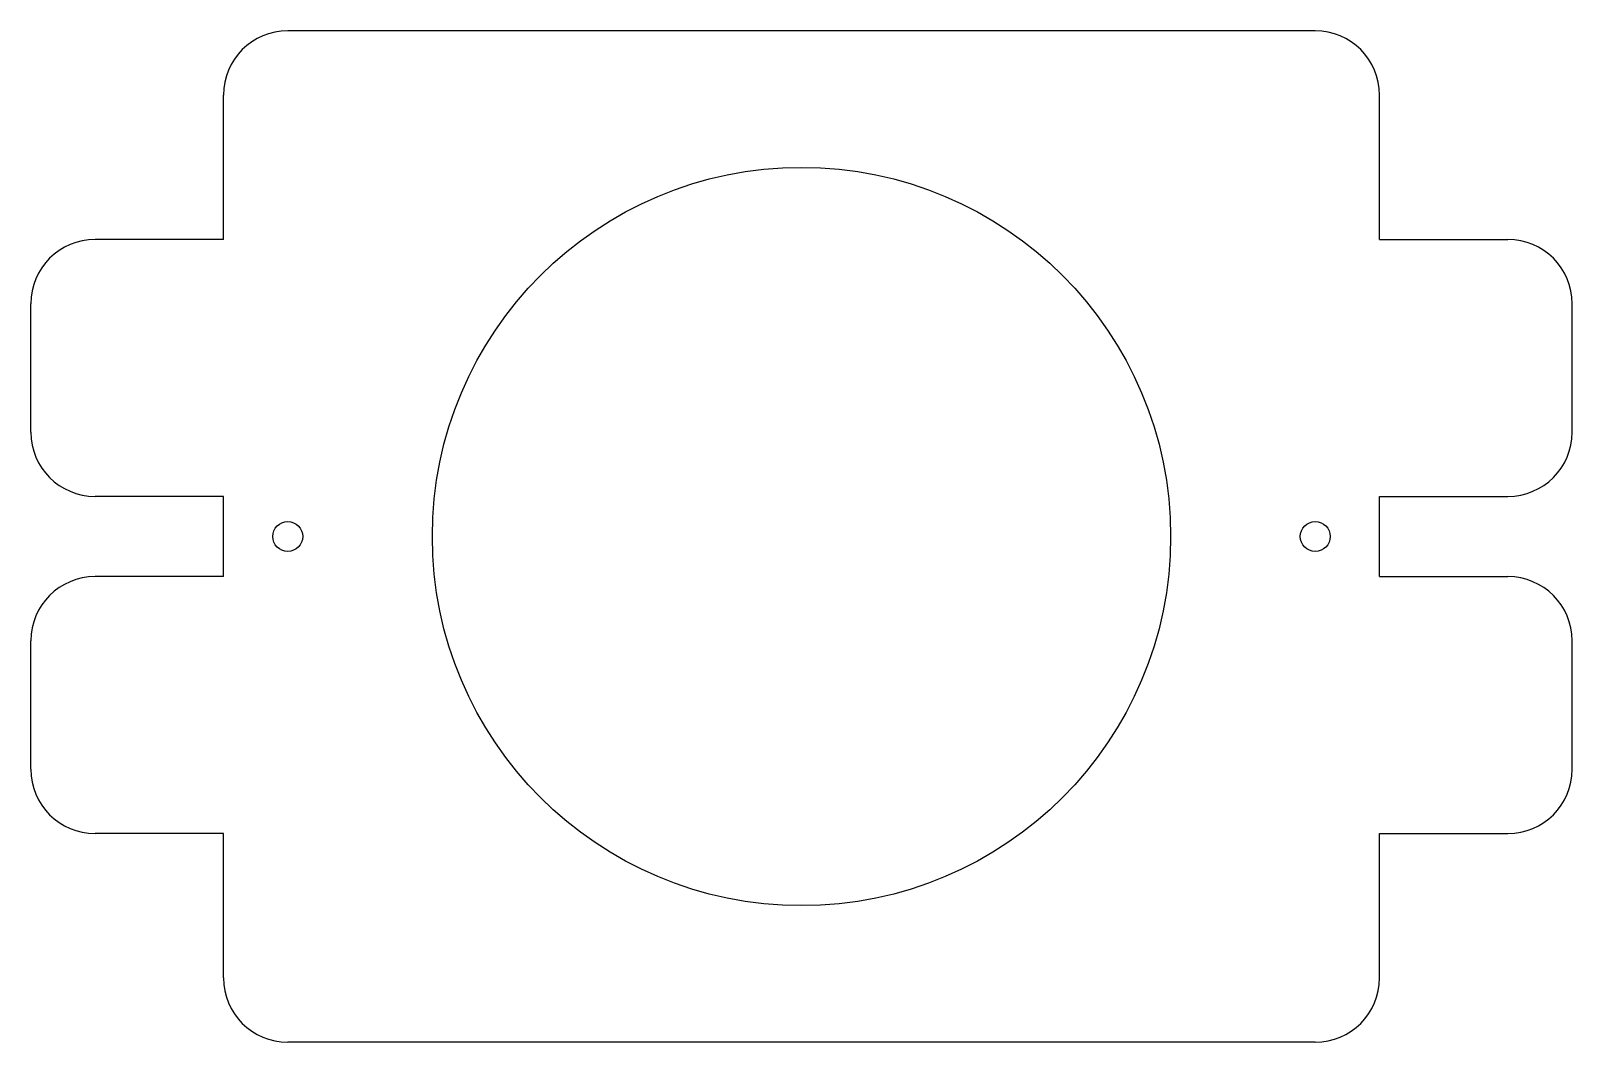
# Model space of a CAD drawing. Header units: millimetres. Extents: x -76 to 76, y -50 to 50.
import ezdxf

# ---------------------------------------------------------------- set-up
doc = ezdxf.new("R2010")
doc.units = ezdxf.units.MM

msp = doc.modelspace()

# ---------------------------------------------------------------- linework, layer by layer
at = {"color": 7, "linetype": 'Continuous', "lineweight": 25}
for p, q in [((50.8, 50), (-50.8, 50)), ((-57.15, 29.37), (-57.15, 43.65)), ((57.15, 29.37), (57.15, 43.65)), ((-57.15, 29.37), (-69.85, 29.37)), ((57.15, 29.37), (69.85, 29.37)), ((-76.2, 10.32), (-76.2, 23.02)), ((76.2, 10.32), (76.2, 23.02)), ((-57.15, 3.97), (-69.85, 3.97)), ((-57.15, -3.97), (-57.15, 3.97)), ((57.15, 3.97), (69.85, 3.97)), ((57.15, -3.97), (57.15, 3.97)), ((-57.15, -3.97), (-69.85, -3.97)), ((57.15, -3.97), (69.85, -3.97)), ((-76.2, -23.02), (-76.2, -10.32)), ((76.2, -23.02), (76.2, -10.32)), ((-57.15, -29.37), (-69.85, -29.37)), ((-57.15, -43.65), (-57.15, -29.37)), ((57.15, -29.37), (69.85, -29.37)), ((57.15, -43.65), (57.15, -29.37)), ((50.8, -50), (-50.8, -50))]:
    msp.add_line(p, q, dxfattribs=at)
for centre, radius in [((0, 0), 36.5), ((-50.8, 0), 1.48), ((50.8, 0), 1.48)]:
    msp.add_circle(centre, radius, dxfattribs=at)
for centre, start, end in [((-50.8, 43.65), 90, 180), ((50.8, 43.65), 0, 90), ((-69.85, 23.02), 90, 180), ((69.85, 23.02), 0, 90), ((-69.85, 10.32), 180, 270), ((69.85, 10.32), 270, 0), ((-69.85, -10.32), 90, 180), ((69.85, -10.32), 0, 90), ((-69.85, -23.02), 180, 270), ((69.85, -23.02), 270, 0), ((-50.8, -43.65), 180, 270), ((50.8, -43.65), 270, 0)]:
    msp.add_arc(centre, 6.35, start, end, dxfattribs=at)

doc.saveas('drawing.dxf')
